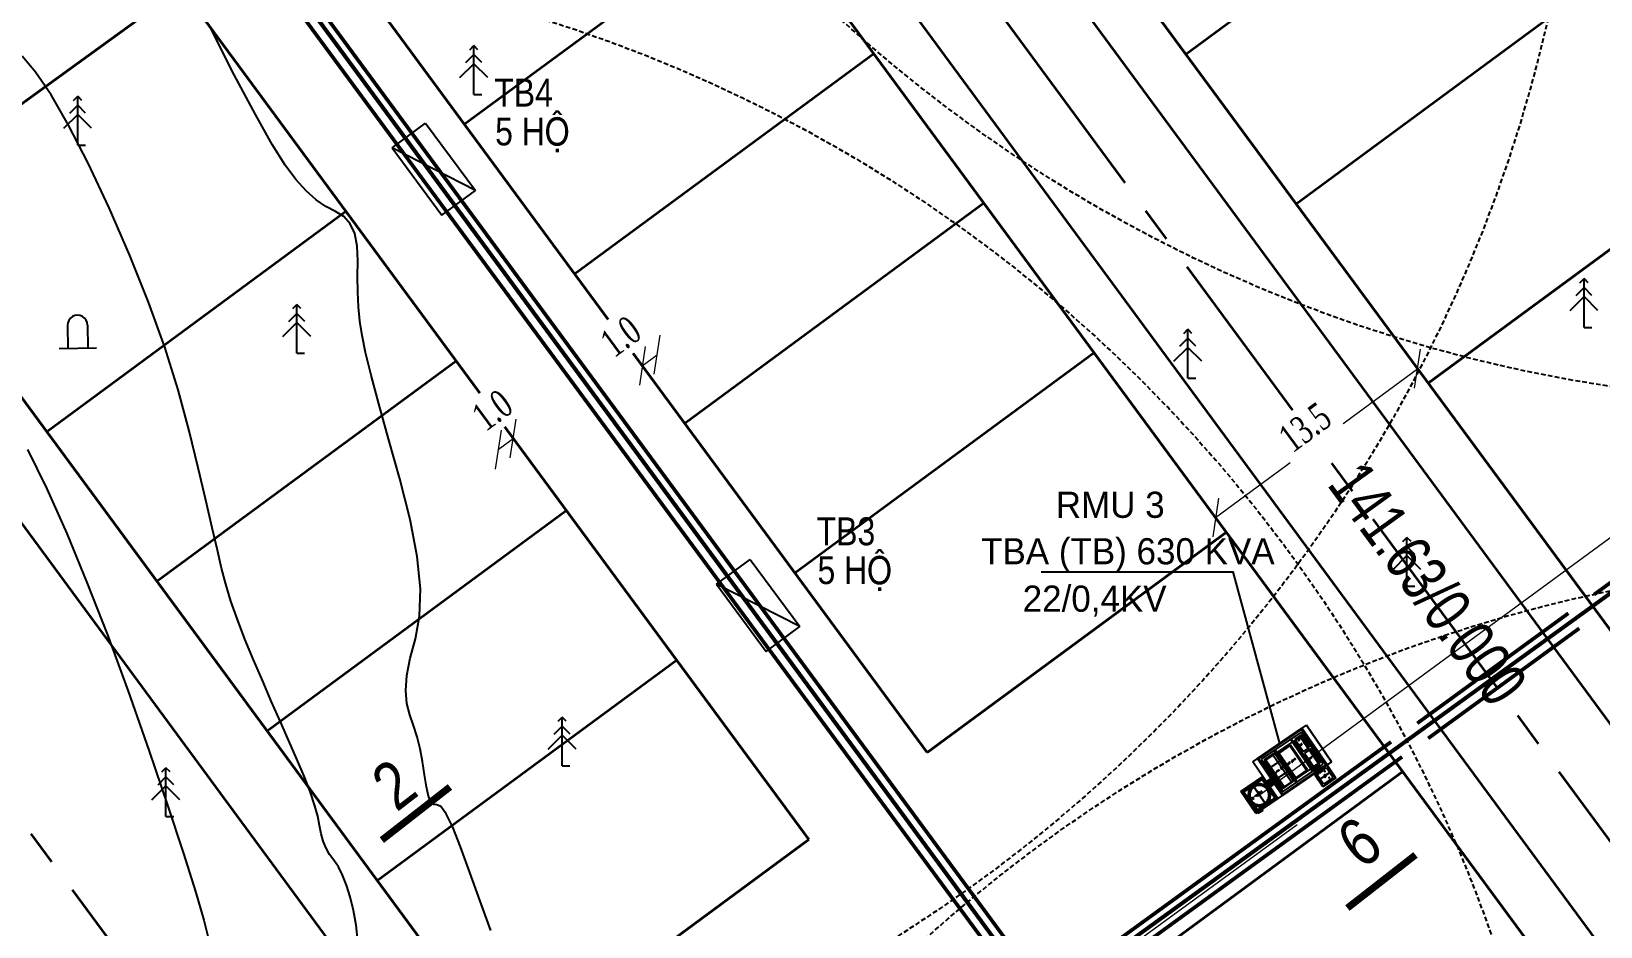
# Model space of a CAD drawing. Extents: x 22709 to 568895, y -41029 to 1932533.
# Drawn here: x 560793.4 to 560877.9, y 1931003.5 to 1931051.6 of the extents above; entities that cross this region are included whole.
import ezdxf
from ezdxf.enums import TextEntityAlignment as Align

# ---------------------------------------------------------------- set-up
doc = ezdxf.new("R2010")
doc.units = ezdxf.units.MI
doc.header["$MEASUREMENT"] = 0
doc.header["$PDMODE"] = 1
for name, pattern in [('CENTER2', [1.125, 0.75, -0.125, 0.125, -0.125]), ('CONTINOUS', [0]), ('DASHED', [0.75, 0.5, -0.25]), ('DASHED2', [0.375, 0.25, -0.125]), ('HIDDEN', [0.375, 0.25, -0.125]), ('HIDDENX2', [0.75, 0.5, -0.25])]:
    doc.linetypes.add(name, pattern=pattern)
doc.layers.get('0').update_dxf_attribs({"color": 8, "linetype": 'CONTINUOUS'})
doc.layers.get('DEFPOINTS').update_dxf_attribs({"color": 8, "linetype": 'CONTINUOUS'})
for name, color, linetype, lineweight in [('1-chieu dai', 8, 'CONTINUOUS', 40), ('1-nghiktHC', 8, 'CONTINUOUS', 60), ('10-TIM', 8, 'CENTER2', 35), ('13-PLO', 8, 'CONTINUOUS', 35), ('4-LE TRONG', 8, 'CONTINUOUS', 40), ('7-LE NGOAI', 8, 'CONTINUOUS', 35), ('D-S-DÂY ĐIỆN 1.5', 200, 'DASHED2', 40), ('EC04', 8, 'CONTINUOUS', 53), ('EC22', 8, 'CONTINUOUS', 13)]:
    doc.layers.add(name, color=color, linetype=linetype, lineweight=lineweight)
for name, color, linetype in [('1-chieurong', 8, 'CONTINUOUS'), ('147', 8, 'CONTINUOUS'), ('CHUDIEN', 8, 'CONTINUOUS'), ('DIA VAT', 8, 'CONTINOUS'), ('DM CON', 8, 'CONTINUOUS'), ('kk', 8, 'CONTINUOUS'), ('MATCAT', 8, 'CONTINUOUS'), ('MO DL', 8, 'CONTINOUS'), ('PHI LAO', 8, 'CONTINUOUS'), ('R', 8, 'CONTINUOUS'), ('textd', 8, 'CONTINUOUS'), ('Thietbidien', 8, 'CONTINUOUS')]:
    doc.layers.add(name, color=color, linetype=linetype)
doc.styles.add('50', font='vnsimli.shx', dxfattribs={"width": 0.8, "height": 125})
doc.styles.add('Atext', font='VHELVEB_0.TTF')
doc.styles.add('Do doc', font='VHARIALN.TTF', dxfattribs={"width": 0.9, "oblique": 0.6})
doc.styles.add('K1', font='VHARIALN.TTF', dxfattribs={"height": 250})
doc.styles.add('L1', font='vntimeh.shx', dxfattribs={"width": 0.7})
doc.styles.add('O', font='VHAVAN.TTF')
doc.styles.get("Standard").update_dxf_attribs({"font": 'vntimeh.shx'})
doc.styles.add('VNARIAL', font='VHARIALN.TTF')
doc.linetypes.add('EN04M', pattern='A,4.505489,-0.889973,2.289537,[1,CHEO22.shx,S=0.898128,R=0,X=0,Y=0.012726],2.215951,-0.947487,["0.4KV",Standard,S=2,R=359.997854,X=0,Y=-0.812412],-8.615751,2.099566,[1,CHEO22.shx,S=0.898128,R=0,X=0,Y=-0.055311],2.405923,-0.889973', length=24.85965)
doc.linetypes.add('EN22M', pattern='A,11.62018,-3.44714,5.8817,[1,CHEO22.shx,S=1.314667,R=179.926953,X=0,Y=-0.037745],6.161787,-1.831234,["22KV",Atext,S=2,R=359.924807,X=0,Y=-0.849311],-7.878595,5.8817,[1,CHEO22.shx,S=1.314667,R=179.926953,X=0,Y=0.001213],6.161787,-3.44714', length=52.311263)
doc.dimstyles.new('chieu rong', dxfattribs={"dimtxt": 1.5, "dimasz": 1.5, "dimexe": 1, "dimexo": 1, "dimgap": 0.3, "dimtad": 1, "dimdec": 1, "dimzin": 0, "dimdsep": 46, "dimtxsty": 'L1', "dimblk": 'OBLIQUE', "dimcen": 1, "dimclrd": 37, "dimclre": 37, "dimclrt": 7, "dimadec": 0, "dimazin": 0, "dimtfac": 1, "dimtdec": 1, "dimtofl": 0, "dimtmove": 2, "dimatfit": 3, "dimldrblk": 'ARCHTICK', "dimfxl": 1, "dimtfill": 1, "dimtolj": 1, "dimtzin": 0, "dimlwd": 5, "dimlwe": 5, "dimarcsym": 0})

# ---------------------------------------------------------------- blocks, each defined once
blk = doc.blocks.new('mo dl')
at = {"layer": 'MO DL', "linetype": 'Continuous'}
for p, q in [((567245.326, 1932453.97), (567245.326, 1932452.739)), ((567246.405, 1932453.97), (567246.405, 1932452.739)), ((567244.863, 1932452.739), (567246.868, 1932452.739))]:
    blk.add_line(p, q, dxfattribs=at)
blk.add_ellipse((567245.865, 1932453.97), major_axis=(0.54, 0), ratio=0.999995, start_param=-0.000013, end_param=3.14158, dxfattribs=at)
blk = doc.blocks.new('PL')
at = {"layer": 'PHI LAO', "color": 250, "linetype": 'Continuous'}
blk.add_line((569625.727, 1929989.672), (569626.147, 1929989.672), dxfattribs=at)
for points in [[(569625.508, 1929992.078), (569625.727, 1929992.297)], [(569625.946, 1929992.078), (569625.727, 1929992.297)], [(569625.727, 1929989.672), (569625.727, 1929992.297)], [(569624.977, 1929990.575), (569625.727, 1929991.325)], [(569625.301, 1929991.387), (569625.727, 1929991.813)], [(569626.153, 1929991.387), (569625.727, 1929991.813)], [(569626.477, 1929990.575), (569625.727, 1929991.325)]]:
    blk.add_lwpolyline(points, dxfattribs=at)
blk = doc.blocks.new('_Oblique')
at = {"color": 0, "linetype": 'ByBlock', "lineweight": -2}
blk.add_line((-0.5, -0.5), (0.5, 0.5), dxfattribs=at)
blk = doc.blocks.new('*D52')
at = {"layer": '1-chieurong', "color": 37, "lineweight": 5, "transparency": 16777216}
for p, q in [((568212.904, 1931012.988), (568223.773, 1931020.994)), ((568224.366, 1931020.189), (568224.366, 1931020.189)), ((568213.497, 1931012.182), (568213.497, 1931012.182))]:
    blk.add_line(p, q, dxfattribs=at)
at = {"layer": 'DEFPOINTS', "color": 0, "lineweight": -3, "transparency": 16777216}
for p in [(568223.773, 1931020.994), (568223.773, 1931020.994), (568212.904, 1931012.988)]:
    blk.add_point(p, dxfattribs=at)
at = {"layer": '1-chieurong', "color": 37, "lineweight": 5, "transparency": 16777216, "xscale": 1.5, "yscale": 1.5, "zscale": 1.5}
for p, rotation in [((568223.773, 1931020.994), 36.37556449868578), ((568212.904, 1931012.988), 216.3755644986858)]:
    blk.add_blockref('_Oblique', p, dxfattribs=dict(at, rotation=rotation))
at = {"layer": '1-chieurong', "color": 7, "lineweight": -3, "transparency": 16777216, "insert": (568217.716, 1931017.836), "char_height": 1.5, "attachment_point": 5, "rotation": 36.37556, "style": 'L1', "bg_fill": 3, "box_fill_scale": 1.25, "bg_fill_color": 9, "bg_fill_true_color": 13158600, "bg_fill_transparency": 0}
blk.add_mtext('\\A1;13.5', dxfattribs=at)
blk = doc.blocks.new('_ARCHTICK')
at = {"color": 0, "linetype": 'ByBlock', "const_width": 0.15}
blk.add_lwpolyline([(-0.5, -0.5), (0.5, 0.5)], dxfattribs=at)
blk = doc.blocks.new('*D110')
at = {"layer": '1-chieurong', "color": 37, "lineweight": 5, "transparency": 16777216}
for p, q in [((568174.51, 1931018.044), (568174.51, 1931018.044)), ((568173.705, 1931017.451), (568173.705, 1931017.451)), ((568174.298, 1931016.645), (568175.103, 1931017.239))]:
    blk.add_line(p, q, dxfattribs=at)
at = {"layer": '1-chieurong', "color": 7, "lineweight": -3, "transparency": 16777216, "insert": (568173.983, 1931018.758), "char_height": 1.5, "attachment_point": 5, "rotation": 36.37556, "style": 'L1', "bg_fill": 3, "box_fill_scale": 1.25, "bg_fill_color": 9, "bg_fill_true_color": 13158600, "bg_fill_transparency": 0}
blk.add_mtext('\\A1;1.0', dxfattribs=at)
at = {"layer": 'DEFPOINTS', "color": 0, "lineweight": -3, "transparency": 16777216}
for p in [(568175.103, 1931017.239), (568175.103, 1931017.239), (568174.298, 1931016.645)]:
    blk.add_point(p, dxfattribs=at)
at = {"layer": '1-chieurong', "color": 37, "lineweight": 5, "transparency": 16777216, "xscale": 1.5, "yscale": 1.5, "zscale": 1.5}
for p, rotation in [((568175.103, 1931017.239), 36.37556449989962), ((568174.298, 1931016.645), 216.3755644998996)]:
    blk.add_blockref('_Oblique', p, dxfattribs=dict(at, rotation=rotation))
blk = doc.blocks.new('*D111')
at = {"layer": '1-chieurong', "color": 37, "lineweight": 5, "transparency": 16777216}
for p, q in [((568182.05, 1931021.151), (568182.855, 1931021.744)), ((568183.448, 1931020.939), (568183.448, 1931020.939)), ((568182.643, 1931020.346), (568182.643, 1931020.346))]:
    blk.add_line(p, q, dxfattribs=at)
at = {"layer": '1-chieurong', "color": 7, "lineweight": -3, "transparency": 16777216, "insert": (568180.892, 1931022.723), "char_height": 1.5, "attachment_point": 5, "rotation": 36.37556, "style": 'L1', "bg_fill": 3, "box_fill_scale": 1.25, "bg_fill_color": 9, "bg_fill_true_color": 13158600, "bg_fill_transparency": 0}
blk.add_mtext('\\A1;1.0', dxfattribs=at)
at = {"layer": 'DEFPOINTS', "color": 0, "lineweight": -3, "transparency": 16777216}
for p in [(568182.855, 1931021.744), (568182.855, 1931021.744), (568182.05, 1931021.151)]:
    blk.add_point(p, dxfattribs=at)
at = {"layer": '1-chieurong', "color": 37, "lineweight": 5, "transparency": 16777216, "xscale": 1.5, "yscale": 1.5, "zscale": 1.5}
for p, rotation in [((568182.05, 1931021.151), 216.3755645038555), ((568182.855, 1931021.744), 36.37556450385549)]:
    blk.add_blockref('_Oblique', p, dxfattribs=dict(at, rotation=rotation))
blk = doc.blocks.new('Tu ha the')
at = {"color": 1, "linetype": 'CONTINOUS'}
blk.add_solid([(-1.5, -0.368), (1.5, 1.132), (-1.5, 1.132), (-1.5, -0.368)], dxfattribs=at)
at = {"layer": 'Thietbidien', "color": 1}
for p, q in [((-1.5, -0.368), (-1.5, 1.132)), ((-1.5, 1.132), (1.5, 1.132)), ((1.5, 1.132), (-1.5, -0.368)), ((1.5, -0.368), (1.5, 1.132)), ((-1.5, -0.368), (1.5, -0.368))]:
    blk.add_line(p, q, dxfattribs=at)
blk = doc.blocks.new('tba2')
at = {"color": 7, "linetype": 'ByBlock'}
for p, q in [((813966.422, 60318.685, -6239.052), (813966.422, 60317.245, -6239.052)), ((813967.862, 60318.685, -6239.052), (813966.422, 60318.685, -6239.052)), ((813967.862, 60317.245, -6239.052), (813967.862, 60318.685, -6239.052)), ((813966.422, 60317.245, -6239.052), (813967.862, 60317.245, -6239.052))]:
    blk.add_line(p, q, dxfattribs=at)
at = {"layer": '147', "color": 7}
blk.add_ellipse((813963.712, 60319.222, -6239.052), major_axis=(0.0333, 0.0333), ratio=1, start_param=5.497787, end_param=11.780972, dxfattribs=at)
at = {"layer": 'kk', "color": 7, "linetype": 'CONTINOUS'}
for p, q in [((813962.922, 60317.245, -6239.052), (813962.922, 60319.645, -6239.052)), ((813962.922, 60317.245, -6239.052), (813962.922, 60319.645, -6239.052)), ((813966.422, 60319.645, -6239.052), (813962.922, 60319.645, -6239.052)), ((813962.922, 60319.645, -6239.052), (813962.922, 60317.245, -6239.052)), ((813963.222, 60317.245, -6239.052), (813963.222, 60319.645, -6239.052)), ((813966.422, 60317.245, -6239.052), (813966.422, 60319.645, -6239.052)), ((813966.422, 60317.245, -6239.052), (813966.422, 60319.645, -6239.052)), ((813962.922, 60317.245, -6239.052), (813966.422, 60317.245, -6239.052))]:
    blk.add_line(p, q, dxfattribs=at)
at = {"layer": 'kk', "color": 7, "linetype": 'ByBlock'}
for p, q in [((813963.222, 60319.645, -6239.052), (813963.222, 60317.245, -6239.052)), ((813966.122, 60319.645, -6239.052), (813963.222, 60319.645, -6239.052)), ((813963.222, 60319.645, -6239.052), (813966.122, 60319.645, -6239.052)), ((813963.222, 60317.245, -6239.052), (813963.222, 60319.645, -6239.052)), ((813966.122, 60319.645, -6239.052), (813966.122, 60317.245, -6239.052)), ((813966.122, 60317.245, -6239.052), (813966.122, 60319.645, -6239.052)), ((813963.372, 60319.495, -6239.052), (813965.972, 60319.495, -6239.052)), ((813963.372, 60317.395, -6239.052), (813963.372, 60319.495, -6239.052)), ((813963.462, 60319.369, -6239.052), (813963.862, 60319.369, -6239.052)), ((813963.462, 60318.558, -6239.052), (813963.462, 60319.369, -6239.052)), ((813963.862, 60319.369, -6239.052), (813963.862, 60318.558, -6239.052)), ((813964.017, 60319.495, -6239.052), (813964.017, 60317.395, -6239.052)), ((813964.067, 60319.495, -6239.052), (813964.017, 60319.495, -6239.052)), ((813964.067, 60317.395, -6239.052), (813964.067, 60319.495, -6239.052)), ((813964.242, 60319.227, -6239.052), (813965.022, 60319.227, -6239.052)), ((813964.242, 60317.627, -6239.052), (813964.242, 60319.227, -6239.052)), ((813965.022, 60319.227, -6239.052), (813965.022, 60317.627, -6239.052)), ((813965.074, 60319.495, -6239.052), (813965.074, 60317.395, -6239.052)), ((813965.074, 60319.495, -6239.052), (813965.124, 60319.495, -6239.052)), ((813965.074, 60317.395, -6239.052), (813965.074, 60319.495, -6239.052)), ((813965.124, 60319.495, -6239.052), (813965.124, 60317.395, -6239.052)), ((813965.124, 60319.495, -6239.052), (813965.124, 60317.395, -6239.052)), ((813965.202, 60319.369, -6239.052), (813965.882, 60319.369, -6239.052)), ((813965.202, 60317.533, -6239.052), (813965.202, 60319.369, -6239.052)), ((813965.202, 60319.369, -6239.052), (813965.882, 60319.369, -6239.052)), ((813965.202, 60318.847, -6239.052), (813965.202, 60319.369, -6239.052)), ((813965.882, 60318.847, -6239.052), (813965.202, 60318.847, -6239.052)), ((813965.202, 60318.847, -6239.052), (813965.882, 60318.847, -6239.052)), ((813965.202, 60318.155, -6239.052), (813965.202, 60318.847, -6239.052)), ((813965.882, 60319.369, -6239.052), (813965.882, 60317.533, -6239.052)), ((813965.882, 60319.369, -6239.052), (813965.882, 60318.847, -6239.052)), ((813965.882, 60318.847, -6239.052), (813965.882, 60318.155, -6239.052)), ((813965.972, 60319.495, -6239.052), (813965.972, 60317.395, -6239.052)), ((813963.862, 60318.558, -6239.052), (813963.462, 60318.558, -6239.052)), ((813963.462, 60318.444, -6239.052), (813963.862, 60318.444, -6239.052)), ((813963.462, 60317.533, -6239.052), (813963.462, 60318.444, -6239.052)), ((813963.862, 60318.444, -6239.052), (813963.862, 60317.533, -6239.052)), ((813965.882, 60318.155, -6239.052), (813965.202, 60318.155, -6239.052)), ((813965.202, 60318.155, -6239.052), (813965.882, 60318.155, -6239.052)), ((813965.202, 60317.533, -6239.052), (813965.202, 60318.155, -6239.052)), ((813965.882, 60318.155, -6239.052), (813965.882, 60317.533, -6239.052)), ((813966.482, 60318.625, -6239.052), (813967.802, 60318.625, -6239.052)), ((813966.482, 60317.305, -6239.052), (813966.482, 60318.625, -6239.052)), ((813967.142, 60318.617, -6239.052), (813966.49, 60318.617, -6239.052)), ((813966.49, 60318.617, -6239.052), (813967.794, 60318.617, -6239.052)), ((813966.49, 60317.313, -6239.052), (813966.49, 60318.617, -6239.052)), ((813966.49, 60318.617, -6239.052), (813966.49, 60317.313, -6239.052)), ((813967.135, 60318.61, -6239.052), (813966.497, 60318.61, -6239.052)), ((813966.497, 60318.61, -6239.052), (813966.497, 60317.32, -6239.052)), ((813967.135, 60317.32, -6239.052), (813967.135, 60318.61, -6239.052)), ((813967.142, 60317.313, -6239.052), (813967.142, 60318.617, -6239.052)), ((813967.142, 60317.313, -6239.052), (813967.142, 60318.617, -6239.052)), ((813967.142, 60317.313, -6239.052), (813967.142, 60318.617, -6239.052)), ((813967.149, 60318.61, -6239.052), (813967.787, 60318.61, -6239.052)), ((813967.149, 60317.32, -6239.052), (813967.149, 60318.61, -6239.052)), ((813967.787, 60318.61, -6239.052), (813967.787, 60317.32, -6239.052)), ((813967.794, 60317.313, -6239.052), (813967.794, 60318.617, -6239.052)), ((813967.794, 60317.313, -6239.052), (813967.794, 60318.617, -6239.052)), ((813967.794, 60318.617, -6239.052), (813967.794, 60318.617, -6239.052)), ((813967.794, 60318.617, -6239.052), (813967.794, 60317.313, -6239.052)), ((813967.794, 60317.313, -6239.052), (813967.794, 60318.617, -6239.052)), ((813967.794, 60318.617, -6239.052), (813967.794, 60317.313, -6239.052)), ((813967.794, 60318.617, -6239.052), (813967.794, 60317.313, -6239.052)), ((813967.802, 60318.625, -6239.052), (813967.802, 60317.305, -6239.052)), ((813963.222, 60317.245, -6239.052), (813966.122, 60317.245, -6239.052)), ((813966.122, 60317.245, -6239.052), (813963.222, 60317.245, -6239.052)), ((813965.972, 60317.395, -6239.052), (813963.372, 60317.395, -6239.052)), ((813963.862, 60317.533, -6239.052), (813963.462, 60317.533, -6239.052)), ((813964.017, 60317.395, -6239.052), (813964.067, 60317.395, -6239.052)), ((813965.022, 60317.627, -6239.052), (813964.242, 60317.627, -6239.052)), ((813965.124, 60317.395, -6239.052), (813965.074, 60317.395, -6239.052)), ((813965.882, 60317.533, -6239.052), (813965.202, 60317.533, -6239.052)), ((813965.882, 60317.533, -6239.052), (813965.202, 60317.533, -6239.052)), ((813967.802, 60317.305, -6239.052), (813966.482, 60317.305, -6239.052)), ((813967.794, 60317.313, -6239.052), (813966.49, 60317.313, -6239.052)), ((813966.49, 60317.313, -6239.052), (813967.142, 60317.313, -6239.052)), ((813966.497, 60317.32, -6239.052), (813967.135, 60317.32, -6239.052)), ((813967.787, 60317.32, -6239.052), (813967.149, 60317.32, -6239.052)), ((813967.794, 60317.313, -6239.052), (813967.794, 60317.313, -6239.052))]:
    blk.add_line(p, q, dxfattribs=at)
at = {"layer": 'kk', "color": 8, "linetype": 'ByBlock'}
for p, q in [((813964.07, 60317.245, -6239.052), (813963.222, 60317.245, -6239.052)), ((813963.222, 60317.245, -6239.052), (813963.222, 60316.397, -6239.052)), ((813964.062, 60317.237, -6239.052), (813963.23, 60317.237, -6239.052)), ((813963.23, 60317.237, -6239.052), (813963.23, 60316.405, -6239.052)), ((813964.055, 60317.23, -6239.052), (813963.237, 60317.23, -6239.052)), ((813964.055, 60316.828, -6239.052), (813964.055, 60317.23, -6239.052)), ((813964.062, 60316.405, -6239.052), (813964.062, 60317.237, -6239.052)), ((813964.07, 60316.397, -6239.052), (813964.07, 60317.245, -6239.052)), ((813963.222, 60316.397, -6239.052), (813964.07, 60316.397, -6239.052)), ((813964.062, 60316.821, -6239.052), (813963.23, 60316.821, -6239.052)), ((813963.23, 60316.405, -6239.052), (813964.062, 60316.405, -6239.052)), ((813964.055, 60316.828, -6239.052), (813963.237, 60316.828, -6239.052)), ((813964.055, 60316.814, -6239.052), (813963.237, 60316.814, -6239.052)), ((813963.237, 60316.814, -6239.052), (813963.237, 60316.412, -6239.052)), ((813963.237, 60316.412, -6239.052), (813964.055, 60316.412, -6239.052)), ((813964.055, 60316.412, -6239.052), (813964.055, 60316.814, -6239.052))]:
    blk.add_line(p, q, dxfattribs=at)
at = {"layer": 'kk', "color": 8, "linetype": 'HIDDENX2', "ltscale": 500}
for p, q in [((813963.966, 60317.141, -6239.052), (813963.326, 60317.141, -6239.052)), ((813963.326, 60317.141, -6239.052), (813963.326, 60316.501, -6239.052)), ((813963.966, 60316.501, -6239.052), (813963.966, 60317.141, -6239.052)), ((813963.326, 60316.501, -6239.052), (813963.966, 60316.501, -6239.052))]:
    blk.add_line(p, q, dxfattribs=at)
at = {"layer": 'kk', "color": 8, "lineweight": -2}
for p, q in [((813967.578, 60317.185, -6239.052), (813967.433, 60317.185, -6239.052)), ((813967.61, 60317.229, -6239.052), (813967.578, 60317.141, -6239.052)), ((813967.578, 60317.141, -6239.052), (813967.578, 60317.185, -6239.052)), ((813967.61, 60317.185, -6239.052), (813967.61, 60317.229, -6239.052)), ((813967.755, 60317.185, -6239.052), (813967.61, 60317.185, -6239.052))]:
    blk.add_line(p, q, dxfattribs=at)
at = {"layer": 'kk', "color": 7, "linetype": 'ByBlock'}
for centre in [(813966.816, 60318.499, -6239.052), (813967.468, 60318.499, -6239.052), (813966.816, 60317.431, -6239.052), (813967.362, 60317.433, -6232.813), (813967.468, 60317.431, -6239.052)]:
    blk.add_ellipse(centre, major_axis=(-0.00829, 0.00829), ratio=1, start_param=3.926991, end_param=10.210176, dxfattribs=at)
at = {"layer": 'kk', "color": 2, "linetype": 'HIDDEN'}
for centre in [(813963.511, 60317.029, -6239.052), (813964.022, 60317.029, -6239.052), (813963.511, 60316.613, -6239.052), (813964.022, 60316.613, -6239.052)]:
    blk.add_ellipse(centre, major_axis=(0.0141, 0.0141), ratio=1, start_param=5.497787, end_param=11.780972, dxfattribs=at)
at = {"layer": 'kk', "color": 8, "linetype": 'HIDDENX2', "ltscale": 500}
blk.add_ellipse((813963.646, 60316.821, -6239.052), major_axis=(-0.0424, 0.0424), ratio=1, start_param=3.926991, end_param=10.210176, dxfattribs=at)
at = {"layer": 'kk', "color": 7, "linetype": 'ByBlock'}
for p in [(813965.709, 60318.155, -6239.052), (813967.145, 60317.867, -6239.052), (813967.863, 60317.867, -6239.052)]:
    blk.add_point(p, dxfattribs=at)
at = {"layer": 'R', "color": 7, "linetype": 'ByBlock'}
for p, q in [((813963.222, 60319.645, -6239.052), (813963.222, 60317.245, -6239.052)), ((813966.122, 60319.645, -6239.052), (813963.222, 60319.645, -6239.052)), ((813963.272, 60319.595, -6239.052), (813963.272, 60317.295, -6239.052)), ((813966.072, 60319.595, -6239.052), (813963.272, 60319.595, -6239.052)), ((813966.072, 60317.295, -6239.052), (813966.072, 60319.595, -6239.052)), ((813966.122, 60317.245, -6239.052), (813966.122, 60319.645, -6239.052)), ((813966.49, 60318.625, -6239.052), (813967.802, 60318.625, -6239.052)), ((813963.222, 60317.245, -6239.052), (813966.122, 60317.245, -6239.052)), ((813963.272, 60317.295, -6239.052), (813966.072, 60317.295, -6239.052))]:
    blk.add_line(p, q, dxfattribs=at)
at = {"layer": 'R', "color": 8, "linetype": 'HIDDEN', "ltscale": 500}
for p, q in [((813963.552, 60319.315, -6239.052), (813963.952, 60319.315, -6239.052)), ((813963.552, 60317.575, -6239.052), (813963.552, 60319.315, -6239.052)), ((813963.552, 60319.315, -6239.052), (813963.552, 60317.575, -6239.052)), ((813965.792, 60319.315, -6239.052), (813963.552, 60319.315, -6239.052)), ((813963.952, 60319.315, -6239.052), (813963.952, 60317.575, -6239.052)), ((813964.282, 60319.315, -6239.052), (813964.282, 60317.575, -6239.052)), ((813964.982, 60319.315, -6239.052), (813964.982, 60317.575, -6239.052)), ((813965.312, 60319.315, -6239.052), (813965.312, 60317.575, -6239.052)), ((813965.792, 60319.315, -6239.052), (813965.312, 60319.315, -6239.052)), ((813965.312, 60319.315, -6239.052), (813965.312, 60317.575, -6239.052)), ((813965.792, 60317.575, -6239.052), (813965.792, 60319.315, -6239.052)), ((813965.792, 60317.575, -6239.052), (813965.792, 60319.315, -6239.052)), ((813965.792, 60318.355, -6239.052), (813966.542, 60318.355, -6239.052)), ((813965.792, 60318.227, -6239.052), (813966.542, 60318.227, -6239.052)), ((813965.792, 60318.187, -6239.052), (813966.542, 60318.187, -6239.052)), ((813965.792, 60318.059, -6239.052), (813966.542, 60318.059, -6239.052)), ((813966.542, 60318.565, -6239.052), (813966.542, 60317.365, -6239.052)), ((813967.742, 60318.565, -6239.052), (813966.542, 60318.565, -6239.052)), ((813967.742, 60317.365, -6239.052), (813967.742, 60318.565, -6239.052)), ((813963.552, 60317.575, -6239.052), (813965.792, 60317.575, -6239.052)), ((813963.552, 60317.575, -6239.052), (813963.552, 60317.119, -6239.052)), ((813963.662, 60317.575, -6239.052), (813963.552, 60317.575, -6239.052)), ((813963.952, 60317.575, -6239.052), (813963.552, 60317.575, -6239.052)), ((813963.552, 60317.119, -6239.052), (813963.662, 60317.119, -6239.052)), ((813963.662, 60317.119, -6239.052), (813963.662, 60317.575, -6239.052)), ((813963.697, 60317.575, -6239.052), (813963.697, 60317.119, -6239.052)), ((813963.807, 60317.575, -6239.052), (813963.697, 60317.575, -6239.052)), ((813963.697, 60317.119, -6239.052), (813963.807, 60317.119, -6239.052)), ((813963.807, 60317.119, -6239.052), (813963.807, 60317.575, -6239.052)), ((813963.842, 60317.575, -6239.052), (813963.842, 60317.119, -6239.052)), ((813963.952, 60317.575, -6239.052), (813963.842, 60317.575, -6239.052)), ((813963.842, 60317.119, -6239.052), (813963.952, 60317.119, -6239.052)), ((813963.952, 60317.119, -6239.052), (813963.952, 60317.575, -6239.052)), ((813965.312, 60317.575, -6239.052), (813965.792, 60317.575, -6239.052)), ((813965.792, 60317.831, -6239.052), (813965.792, 60317.703, -6239.052)), ((813966.542, 60317.365, -6239.052), (813967.742, 60317.365, -6239.052)), ((813967.446, 60317.185, -6239.052), (813967.446, 60317.365, -6239.052)), ((813967.574, 60317.185, -6239.052), (813967.574, 60317.365, -6239.052)), ((813967.614, 60317.185, -6239.052), (813967.614, 60317.365, -6239.052)), ((813967.742, 60317.185, -6239.052), (813967.742, 60317.365, -6239.052))]:
    blk.add_line(p, q, dxfattribs=at)
at = {"layer": 'R', "color": 4, "linetype": 'HIDDEN', "ltscale": 500}
for p, q in [((813965.792, 60318.291, -6239.052), (813966.662, 60318.291, -6239.052)), ((813965.792, 60318.123, -6239.052), (813966.569, 60318.123, -6239.052)), ((813967.51, 60317.185, -6239.052), (813967.51, 60317.521, -6239.052)), ((813967.678, 60317.185, -6239.052), (813967.678, 60317.796, -6239.052))]:
    blk.add_line(p, q, dxfattribs=at)
at = {"layer": 'R', "color": 8, "linetype": 'HIDDEN', "ltscale": 500}
for major_axis in [(-0.424, 0.424), (-0.368, 0.368)]:
    blk.add_ellipse((813967.142, 60317.965, -6239.052), major_axis=major_axis, ratio=1, start_param=3.926991, end_param=10.210176, dxfattribs=at)
at = {"layer": 'R', "color": 4, "linetype": 'HIDDEN', "ltscale": 500, "extrusion": (0, 0, -1)}
for centre, major_axis, start_param, end_param in [((813966.569, 60318.173, -6239.052), (0.0354, -0.0354), 5.845415, 7.068583), ((813966.662, 60318.341, -6239.052), (0.0354, -0.0354), 6.161941, 7.068583), ((813967.56, 60317.521, -6239.052), (-0.0354, -0.0354), 0.785398, 1.601686), ((813967.728, 60317.796, -6239.052), (-0.0354, -0.0354), 0.785398, 1.066841)]:
    blk.add_ellipse(centre, major_axis=major_axis, ratio=1, start_param=start_param, end_param=end_param, dxfattribs=at)
at = {"layer": 'R', "color": 4, "linetype": 'HIDDEN', "ltscale": 500}
for centre, major_axis, start_param, end_param in [((813967.142, 60317.965, -6239.052), (-0.396, 0.396), 3.926991, 10.210176), ((813967.312, 60317.379, -6239.052), (0.0354, 0.0354), 0.785398, 1.066841)]:
    blk.add_ellipse(centre, major_axis=major_axis, ratio=1, start_param=start_param, end_param=end_param, dxfattribs=at)
at = {"layer": '147', "color": 7, "style": '50', "width": 0.7}
for s, p in [('tñ bï', (813963.474, 60318.898, -6239.052)), ('tñ ht', (813963.461, 60317.997, -6239.052)), ('m¸y ba', (813964.43, 60318.434, -6232.813)), ('tñ rmu', (813965.271, 60318.43, -6232.813)), ('hè ga-g2', (813966.925, 60317.996, -6238.272))]:
    blk.add_text(s, height=0.125, dxfattribs=at).set_placement(p)
blk = doc.blocks.new('A$C5C0861BC')
at = {"layer": '1-nghiktHC', "color": 8, "lineweight": -3, "const_width": 0.2, "flags": 128}
for points in [[(73.003, 306.95), (114.922, 250.042)], [(72.198, 306.357), (114.112, 249.456)], [(144.67, 271.201), (163.572, 284.921)], [(115.422, 249.972), (133.744, 263.271)], [(116.009, 249.162), (134.337, 262.466)]]:
    blk.add_lwpolyline(points, dxfattribs=at)
at = {"layer": '1-nghiktHC', "color": 8, "linetype": 'DASHED', "lineweight": -3, "ltscale": 10, "const_width": 0.2, "flags": 128}
for points in [[(135.153, 264.271), (143.286, 270.194)], [(135.739, 263.461), (143.873, 269.384)]]:
    blk.add_lwpolyline(points, dxfattribs=at)
blk = doc.blocks.new('tmb')
at = {"layer": '10-TIM', "ltscale": 15}
for p, q in [((568408.265, 1930644.217), (568092.594, 1931072.765)), ((568181.325, 1931067.24), (568265.323, 1930953.205))]:
    blk.add_line(p, q, dxfattribs=at)
at = {"layer": '13-PLO'}
for p, q in [((568211.302, 1931037.925), (568227.405, 1931049.786)), ((568172.468, 1931034.159), (568188.571, 1931046.021)), ((568217.233, 1931029.873), (568233.336, 1931041.735)), ((568178.399, 1931026.108), (568194.502, 1931037.969)), ((568184.33, 1931018.056), (568200.433, 1931029.918)), ((568149.993, 1931017.604), (568166.096, 1931029.466)), ((568155.924, 1931009.553), (568172.027, 1931021.414)), ((568190.26, 1931010.005), (568206.363, 1931021.867)), ((568161.855, 1931001.501), (568177.958, 1931013.363)), ((568167.786, 1930993.45), (568183.888, 1931005.311))]:
    blk.add_line(p, q, dxfattribs=at)
at = {"layer": '4-LE TRONG', "ltscale": 0.5}
for p, q in [((568193.762, 1931061.737), (568263.79, 1930966.669)), ((568175.809, 1931054.915), (568145.095, 1931032.685)), ((568182.825, 1931053.821), (568252.92, 1930958.662)), ((568163.658, 1931046.12), (568197.377, 1931000.343)), ((568191.005, 1930995.65), (568157.246, 1931041.48)), ((568224.35, 1931020.211), (568240.453, 1931032.073)), ((568214.342, 1930930.245), (568144.01, 1931025.728)), ((568197.377, 1931000.343), (568213.48, 1931012.205)), ((568174.902, 1930983.788), (568191.005, 1930995.65))]:
    blk.add_line(p, q, dxfattribs=at)
at = {"layer": '4-LE TRONG', "ltscale": 0.5, "flags": 128}
blk.add_lwpolyline([(568239.782, 1930942.775), (568206.867, 1930987.46), (568222.97, 1930999.322)], dxfattribs=at)
at = {"layer": '7-LE NGOAI', "ltscale": 15}
for p, q in [((568191.969, 1931059.112), (568260.781, 1930965.694)), ((568185.804, 1931054.836), (568254.742, 1930961.246)), ((568210.529, 1930928.678), (568141.407, 1931022.516))]:
    blk.add_line(p, q, dxfattribs=at)
at = {"layer": 'DM CON'}
for points, elevation in [([(568173.893, 1930990.753), (568173.319, 1930992.334), (568172.772, 1930993.884), (568172.274, 1930995.261), (568171.846, 1930996.323), (568171.49, 1930997.048), (568171.207, 1930997.438), (568170.993, 1930997.529), (568170.824, 1930997.538), (568170.677, 1930997.681), (568170.547, 1930997.996), (568170.434, 1930998.485), (568170.334, 1930999.134), (568170.227, 1930999.85), (568170.094, 1931000.541), (568169.931, 1931001.189), (568169.741, 1931001.795), (568169.534, 1931002.37), (568169.372, 1931002.976), (568169.319, 1931003.678), (568169.384, 1931004.488), (568169.564, 1931005.409), (568169.838, 1931006.451), (568170.065, 1931007.679), (568170.107, 1931009.155), (568169.94, 1931010.887), (568169.564, 1931012.872), (568169.002, 1931015.066), (568168.392, 1931017.223), (568167.869, 1931019.097), (568167.457, 1931020.645), (568167.16, 1931021.865), (568166.971, 1931022.783), (568166.856, 1931023.55), (568166.78, 1931024.321), (568166.738, 1931025.12), (568166.725, 1931025.951), (568166.732, 1931026.802), (568166.7, 1931027.599), (568166.57, 1931028.268), (568166.332, 1931028.797), (568165.984, 1931029.188), (568165.535, 1931029.459), (568165.026, 1931029.72), (568164.499, 1931030.082), (568163.961, 1931030.566), (568163.41, 1931031.18), (568162.831, 1931031.953), (568162.132, 1931033.059), (568161.225, 1931034.669), (568160.092, 1931036.813), (568158.736, 1931039.488)], 3.5), ([(568166.742, 1930990.193), (568166.646, 1930991.043), (568166.502, 1930991.844), (568166.326, 1930992.573), (568166.131, 1930993.208), (568165.919, 1930993.745), (568165.691, 1930994.185), (568165.452, 1930994.538), (568165.224, 1930994.857), (568165.033, 1930995.197), (568164.88, 1930995.567), (568164.766, 1930995.97), (568164.682, 1930996.411), (568164.581, 1930996.92), (568164.413, 1930997.529), (568164.17, 1930998.242), (568163.852, 1930999.059), (568163.463, 1930999.975), (568163.028, 1931000.964), (568162.573, 1931001.997), (568162.103, 1931003.07), (568161.62, 1931004.18), (568161.128, 1931005.32), (568160.662, 1931006.441), (568160.256, 1931007.497), (568159.913, 1931008.481), (568159.634, 1931009.394), (568159.41, 1931010.262), (568159.185, 1931011.228), (568158.905, 1931012.437), (568158.56, 1931013.912), (568158.146, 1931015.657), (568157.66, 1931017.659), (568157.07, 1931019.85), (568156.345, 1931022.158), (568155.48, 1931024.572), (568154.478, 1931027.082), (568153.356, 1931029.65), (568152.219, 1931032.063), (568151.17, 1931034.102), (568150.228, 1931035.733), (568149.396, 1931036.956), (568148.67, 1931037.809)], 4), ([(568148.96, 1931016.656), (568149.998, 1931014.522), (568151.073, 1931012.119), (568152.165, 1931009.498), (568153.27, 1931006.669), (568154.384, 1931003.642), (568155.493, 1931000.469), (568156.51, 1930997.454), (568157.35, 1930994.899), (568157.998, 1930992.854), (568158.453, 1930991.319), (568158.725, 1930990.235)], 4.5)]:
    blk.add_lwpolyline(points, dxfattribs=dict(at, elevation=elevation))
at = {"layer": 'EC22', "linetype": 'EN22M', "ltscale": 0.6}
blk.add_line((568163.263, 1930957.146), (568217.289, 1930996.462), dxfattribs=at)
at = {"layer": 'MATCAT', "const_width": 0.38}
for points in [[(568168.032, 1930995.625), (568171.697, 1930998.484)], [(568219.996, 1930991.969), (568223.661, 1930994.828)]]:
    blk.add_lwpolyline(points, dxfattribs=at)
at = {"layer": 'textd', "linetype": 'Continuous', "flags": 128}
blk.add_lwpolyline([(568203.513, 1931010.058), (568213.834, 1931010.058), (568216.346, 1931000.83)], dxfattribs=at)
for p in [(-1452.742, 1046.087, 3.5), (-1474.063, 1043.359, 3.5), (-1392.996, 1033.548), (-1462.271, 1032.153, 3.5), (-1414.317, 1030.82), (-1402.525, 1019.615), (-1447.993, 1009.947, 3.6), (-1469.314, 1007.219, 3.6)]:
    blk.add_blockref('PL', p)
at = {"layer": 'CHUDIEN', "linetype": 'Continuous', "xscale": 1.499999998949281, "yscale": 1.499999998949281, "zscale": 1.499999998949281, "rotation": 306.4686386230381}
for p in [(568170.362, 1931031.395), (568187.82, 1931007.915)]:
    blk.add_blockref('Tu ha the', p, dxfattribs=at)
at = {"layer": 'DIA VAT', "rotation": 0.830382250299991}
blk.add_blockref('mo dl', (28971.256, -9448.441, 3.141), dxfattribs=at)
at = {"layer": 'kk', "lineweight": -2, "xscale": -1, "rotation": 34.39269570188255}
blk.add_blockref('tba2', (1273960.468, 2341003.491, 6239.052), dxfattribs=at)
at = {"layer": '1-chieu dai', "lineweight": -3, "insert": (568224.309, 1931009.434), "char_height": 2.5, "attachment_point": 5, "rotation": 306.37556, "style": 'Do doc'}
blk.add_mtext('\\A1;141.63/0.000', dxfattribs=at)
at = {"layer": 'MATCAT', "style": 'VNARIAL'}
for s, p in [('tb4', (568174.084, 1931035.103, -0.396)), ('5 hé', (568174.131, 1931033.014, -0.396)), ('tb3', (568191.433, 1931011.493, -0.396)), ('5 hé', (568191.479, 1931009.404, -0.396))]:
    blk.add_text(s, height=1.5, dxfattribs=at).set_placement(p)
at = {"layer": 'MATCAT', "style": 'K1'}
for s, p in [('2', (568168.822, 1930997.101)), ('6', (568220.773, 1930994.003))]:
    blk.add_text(s, height=2.56, rotation=37.61085, dxfattribs=at).set_placement(p)
at = {"layer": 'textd', "linetype": 'Continuous', "style": 'O'}
blk.add_text(' rmu 3', height=1.408, dxfattribs=at).set_placement((568206.97, 1931012.969, -0.837), align=Align.CENTER)
blk.add_text('22/0,4kv  ', height=1.408, dxfattribs=at).set_placement((568202.521, 1931007.918, 17.703))
at = {"layer": '1-chieurong', "lineweight": -3}
for base, p1, p2, picture, middle in [((568182.855, 1931021.744), (568182.05, 1931021.151), (568182.855, 1931021.744), '*D111', (568180.892, 1931022.723)), ((568175.103, 1931017.239), (568174.298, 1931016.645), (568175.103, 1931017.239), '*D110', (568173.983, 1931018.758))]:
    dim = blk.add_linear_dim(base=base, p1=p1, p2=p2, angle=36.37556, dimstyle='chieu rong', dxfattribs=at)
    dim.commit()
    dim.dimension.update_dxf_attribs({"geometry": picture, "text_midpoint": middle, "dimtype": 129})
dim = blk.add_aligned_dim(p1=(568212.904, 1931012.988), p2=(568223.773, 1931020.994), distance=0, dimstyle='chieu rong', dxfattribs=at)
dim.commit()
dim.dimension.update_dxf_attribs({"geometry": '*D52', "text_midpoint": (568217.716, 1931017.836)})
at = {"layer": 'EC04', "linetype": 'EN04M', "ltscale": 0.5, "flags": 128}
for points in [[(568203.187, 1930986.5), (568301.285, 1931057.52)], [(568153.751, 1931054.553), (568230.201, 1930950.571)]]:
    blk.add_lwpolyline(points, dxfattribs=at)
at = {"layer": 'EC22', "linetype": 'EN22M', "ltscale": 0.6, "flags": 128}
blk.add_lwpolyline([(568215.251, 1930998.045), (568298.072, 1931058.851), (568216.34, 1931171.71), (568232.849, 1931183.084), (568234.229, 1931195.036)], dxfattribs=at)
at = {"lineweight": -3}
blk.add_blockref('A$C5C0861BC', (568088.602, 1930737.64), dxfattribs=at)
at = {"layer": 'textd', "linetype": 'Continuous', "style": 'O'}
blk.add_text('TBA (TB) 630 kva ', height=1.40798, dxfattribs=at).set_placement((568200.281, 1931010.467, 17.703))

msp = doc.modelspace()

# ---------------------------------------------------------------- linework, layer by layer
at = {"layer": 'D-S-DÂY ĐIỆN 1.5', "lineweight": -3}
msp.add_circle((560894.469, 1930944.182), 79, dxfattribs=at)

# ---------------------------------------------------------------- next in the draw order: block references
msp.add_blockref('tmb', (-7355.76, 12.496), dxfattribs=at)

# ---------------------------------------------------------------- next in the draw order: linework, layer by layer
for centre in [(560890.208, 1931110.658), (560797.977, 1931069.836), (560797.415, 1930976.873)]:
    msp.add_circle(centre, 79, dxfattribs=at)

doc.saveas('drawing.dxf')
